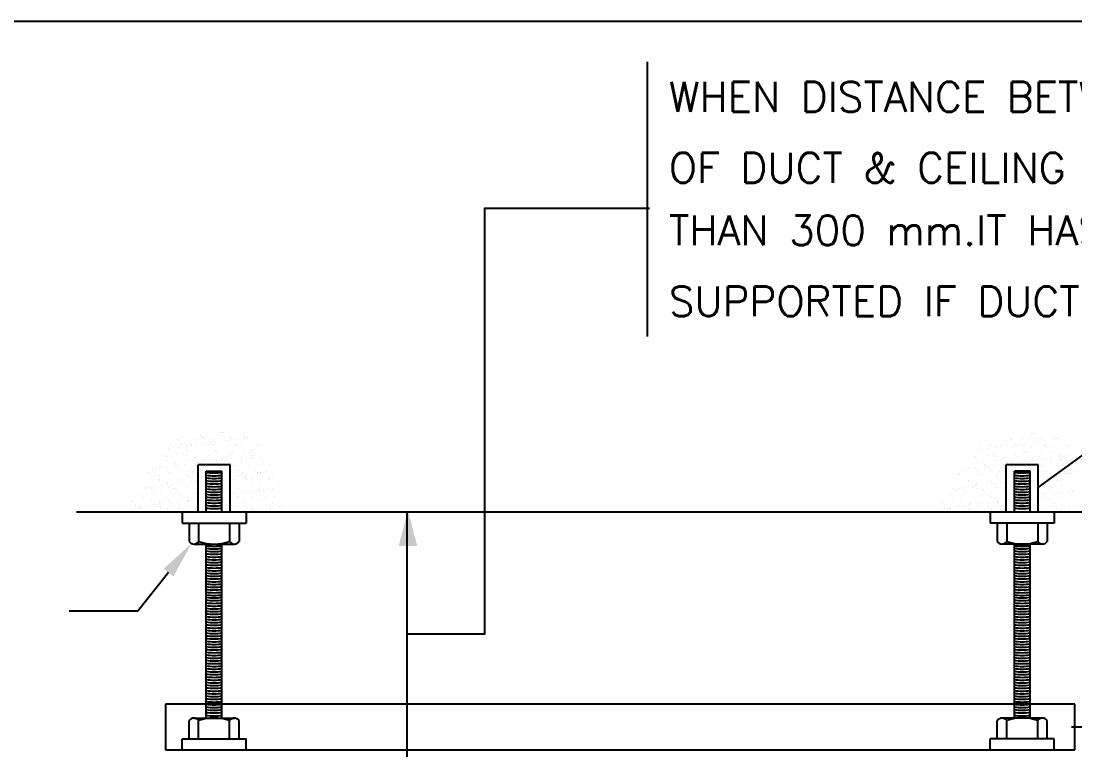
# Model space of a CAD drawing. Extents: x 462150 to 608263, y 35809 to 85242.
# Drawn here: x 466866 to 474995, y 79618 to 85242 of the extents above; entities that cross this region are included whole.
import ezdxf

# ---------------------------------------------------------------- set-up
doc = ezdxf.new("R2010")
doc.units = 0
doc.header["$LTSCALE"] = 500
doc.header["$MEASUREMENT"] = 0
for name, color, linetype in [('DUCT', 7, 'Continuous'), ('L', 7, 'Continuous'), ('MLEROY80', 2, 'Continuous'), ('PIP', 7, 'Continuous'), ('Text', 50, 'Continuous')]:
    doc.layers.add(name, color=color, linetype=linetype)
doc.styles.add('ROMANC', font='romans.shx', dxfattribs={"width": 0.65, "height": 200})

msp = doc.modelspace()

# ---------------------------------------------------------------- linework, layer by layer
for p, q in [((468101.7, 82027.7), (468101.7, 82027.7)), ((468247.1, 82042.6), (468247.1, 82042.6)), ((468254.6, 82029.9), (468254.6, 82029.9)), ((468269.8, 82028.1), (468269.8, 82028.1)), ((468414.9, 82067.2), (468414.9, 82067.2)), ((468415.2, 82042.9), (468415.2, 82042.9)), ((468426.9, 82068.2), (468426.9, 82068.2)), ((468438, 82028.4), (468438, 82028.4)), ((468473.9, 82025.1), (468473.9, 82025.1)), ((468583.4, 82043.2), (468583.4, 82043.2)), ((468606.2, 82028.7), (468606.2, 82028.7)), ((468615, 82025.5), (468615, 82025.5)), ((474490.3, 82035.2), (474490.3, 82035.2)), ((474497.8, 82022.5), (474497.8, 82022.5)), ((474658.1, 82059.8), (474658.1, 82059.8)), ((474658.4, 82035.5), (474658.4, 82035.5)), ((474670.1, 82060.8), (474670.1, 82060.8)), ((474826.6, 82035.8), (474826.6, 82035.8)), ((468005.4, 81945.3), (468005.4, 81945.3)), ((468015.5, 81975.2), (468015.5, 81975.2)), ((468033.5, 81949), (468033.5, 81949)), ((468065.8, 82012.6), (468065.8, 82012.6)), ((468077.4, 81954.7), (468077.4, 81954.7)), ((468092.3, 81982.5), (468092.3, 81982.5)), ((468102.2, 81973.4), (468102.2, 81973.4)), ((468138.8, 81962), (468138.8, 81962)), ((468150.8, 81964.4), (468150.8, 81964.4)), ((468178.9, 81968.1), (468178.9, 81968.1)), ((468183.6, 81975.5), (468183.6, 81975.5)), ((468203.9, 82011.9), (468203.9, 82011.9)), ((468222.8, 81973.9), (468222.8, 81973.9)), ((468264.5, 82020.8), (468264.5, 82020.8)), ((468280.1, 81963.8), (468280.1, 81963.8)), ((468296.1, 81983.5), (468296.1, 81983.5)), ((468311.5, 81977.7), (468311.5, 81977.7)), ((468324.3, 81987.2), (468324.3, 81987.2)), ((468349.8, 82017.2), (468349.8, 82017.2)), ((468351.8, 81975.8), (468351.8, 81975.8)), ((468368.2, 81993), (468368.2, 81993)), ((468418.3, 81963.1), (468418.3, 81963.1)), ((468441.5, 82002.7), (468441.5, 82002.7)), ((468469.6, 82006.4), (468469.6, 82006.4)), ((468491.1, 82019), (468491.1, 82019)), ((468513.5, 82012.1), (468513.5, 82012.1)), ((468520, 81976.1), (468520, 81976.1)), ((468527.6, 81975.9), (468527.6, 81975.9)), ((468537.6, 81966.8), (468537.6, 81966.8)), ((468564.1, 81968.4), (468564.1, 81968.4)), ((468586.9, 82021.8), (468586.9, 82021.8)), ((468629.3, 82018.3), (468629.3, 82018.3)), ((468688.1, 81976.4), (468688.1, 81976.4)), ((468705.5, 81970.2), (468705.5, 81970.2)), ((474258.7, 81967.8), (474258.7, 81967.8)), ((474276.7, 81941.6), (474276.7, 81941.6)), ((474309, 82005.2), (474309, 82005.2)), ((474320.6, 81947.4), (474320.6, 81947.4)), ((474335.5, 81975.1), (474335.5, 81975.1)), ((474344.9, 82020.4), (474344.9, 82020.4)), ((474345.4, 81966), (474345.4, 81966)), ((474382, 81954.6), (474382, 81954.6)), ((474394, 81957), (474394, 81957)), ((474422.1, 81960.7), (474422.1, 81960.7)), ((474426.8, 81968.1), (474426.8, 81968.1)), ((474447.1, 82004.6), (474447.1, 82004.6)), ((474466, 81966.5), (474466, 81966.5)), ((474507.7, 82013.4), (474507.7, 82013.4)), ((474513, 82020.7), (474513, 82020.7)), ((474523.3, 81956.4), (474523.3, 81956.4)), ((474539.3, 81976.2), (474539.3, 81976.2)), ((474554.7, 81970.3), (474554.7, 81970.3)), ((474567.5, 81979.9), (474567.5, 81979.9)), ((474593, 82009.8), (474593, 82009.8)), ((474595, 81968.4), (474595, 81968.4)), ((474611.4, 81985.6), (474611.4, 81985.6)), ((474661.5, 81955.7), (474661.5, 81955.7)), ((474681.2, 82021), (474681.2, 82021)), ((474684.7, 81995.3), (474684.7, 81995.3)), ((474712.8, 81999), (474712.8, 81999)), ((474717.1, 82017.7), (474717.1, 82017.7)), ((474734.3, 82011.6), (474734.3, 82011.6)), ((474756.7, 82004.8), (474756.7, 82004.8)), ((474763.2, 81968.8), (474763.2, 81968.8)), ((474770.8, 81968.5), (474770.8, 81968.5)), ((474780.8, 81959.4), (474780.8, 81959.4)), ((474807.3, 81961), (474807.3, 81961)), ((474830.1, 82014.4), (474830.1, 82014.4)), ((474849.4, 82021.3), (474849.4, 82021.3)), ((474858.2, 82018.1), (474858.2, 82018.1)), ((474872.4, 82011), (474872.4, 82011)), ((474931.3, 81969.1), (474931.3, 81969.1)), ((474948.7, 81962.8), (474948.7, 81962.8)), ((467977.1, 81892.2), (467977.1, 81892.2)), ((467986.9, 81882.9), (467986.9, 81882.9)), ((468069.2, 81908.6), (468069.2, 81908.6)), ((468122.5, 81907), (468122.5, 81907)), ((468145.3, 81892.5), (468145.3, 81892.5)), ((468149.2, 81930.3), (468149.2, 81930.3)), ((468202.9, 81881.1), (468202.9, 81881.1)), ((468207.3, 81907.9), (468207.3, 81907.9)), ((468212.9, 81872), (468212.9, 81872)), ((468283.5, 81859.7), (468283.5, 81859.7)), ((468290.7, 81907.3), (468290.7, 81907.3)), ((468313.4, 81892.8), (468313.4, 81892.8)), ((468353.2, 81913.2), (468353.2, 81913.2)), ((468365.3, 81928.5), (468365.3, 81928.5)), ((468375.2, 81919.4), (468375.2, 81919.4)), ((468417.9, 81859.8), (468417.9, 81859.8)), ((468422.2, 81876.3), (468422.2, 81876.3)), ((468458.8, 81907.6), (468458.8, 81907.6)), ((468481.6, 81893.1), (468481.6, 81893.1)), ((468491.3, 81869.4), (468491.3, 81869.4)), ((468494.5, 81915), (468494.5, 81915)), ((468519.4, 81873.1), (468519.4, 81873.1)), ((468563.3, 81878.9), (468563.3, 81878.9)), ((468567.5, 81864.3), (468567.5, 81864.3)), ((468584.5, 81923.7), (468584.5, 81923.7)), ((468627, 81908), (468627, 81908)), ((468632.7, 81914.3), (468632.7, 81914.3)), ((468636.6, 81888.5), (468636.6, 81888.5)), ((468638.3, 81874.5), (468638.3, 81874.5)), ((468648.2, 81865.3), (468648.2, 81865.3)), ((468649.8, 81893.4), (468649.8, 81893.4)), ((468664.8, 81892.2), (468664.8, 81892.2)), ((468708.7, 81898), (468708.7, 81898)), ((468708.9, 81866.1), (468708.9, 81866.1)), ((474220.3, 81884.8), (474220.3, 81884.8)), ((474230.1, 81875.6), (474230.1, 81875.6)), ((474248.6, 81937.9), (474248.6, 81937.9)), ((474312.4, 81901.2), (474312.4, 81901.2)), ((474365.7, 81899.7), (474365.7, 81899.7)), ((474388.5, 81885.1), (474388.5, 81885.1)), ((474392.4, 81923), (474392.4, 81923)), ((474446.1, 81873.7), (474446.1, 81873.7)), ((474450.5, 81900.5), (474450.5, 81900.5)), ((474456.1, 81864.6), (474456.1, 81864.6)), ((474533.9, 81900), (474533.9, 81900)), ((474556.6, 81885.5), (474556.6, 81885.5)), ((474596.4, 81905.8), (474596.4, 81905.8)), ((474608.5, 81921.1), (474608.5, 81921.1)), ((474618.4, 81912), (474618.4, 81912)), ((474665.4, 81868.9), (474665.4, 81868.9)), ((474702, 81900.3), (474702, 81900.3)), ((474724.8, 81885.8), (474724.8, 81885.8)), ((474734.5, 81862), (474734.5, 81862)), ((474737.7, 81907.6), (474737.7, 81907.6)), ((474762.6, 81865.7), (474762.6, 81865.7)), ((474806.5, 81871.5), (474806.5, 81871.5)), ((474827.7, 81916.3), (474827.7, 81916.3)), ((474870.2, 81900.6), (474870.2, 81900.6)), ((474875.8, 81906.9), (474875.8, 81906.9)), ((474879.8, 81881.2), (474879.8, 81881.2)), ((474881.5, 81867.1), (474881.5, 81867.1)), ((474893, 81886.1), (474893, 81886.1)), ((474908, 81884.9), (474908, 81884.9)), ((474951.9, 81890.6), (474951.9, 81890.6)), ((467878.3, 81786.3), (467878.3, 81786.3)), ((467909.9, 81792.9), (467909.9, 81792.9)), ((467931.2, 81802.7), (467931.2, 81802.7)), ((467938, 81796.6), (467938, 81796.6)), ((467981.9, 81802.3), (467981.9, 81802.3)), ((467996.4, 81852.7), (467996.4, 81852.7)), ((468040.6, 81833.7), (468040.6, 81833.7)), ((468050.6, 81824.6), (468050.6, 81824.6)), ((468055.2, 81812), (468055.2, 81812)), ((468059.1, 81840), (468059.1, 81840)), ((468072.6, 81804.5), (468072.6, 81804.5)), ((468083.3, 81815.7), (468083.3, 81815.7)), ((468097.5, 81781.5), (468097.5, 81781.5)), ((468127.2, 81821.5), (468127.2, 81821.5)), ((468142.2, 81857.9), (468142.2, 81857.9)), ((468200.6, 81831.1), (468200.6, 81831.1)), ((468210.7, 81803.8), (468210.7, 81803.8)), ((468227.3, 81840.3), (468227.3, 81840.3)), ((468228.7, 81834.8), (468228.7, 81834.8)), ((468259.9, 81828.9), (468259.9, 81828.9)), ((468272.6, 81840.6), (468272.6, 81840.6)), ((468345.9, 81850.3), (468345.9, 81850.3)), ((468374, 81854), (468374, 81854)), ((468395.4, 81840.6), (468395.4, 81840.6)), ((468421.7, 81859.1), (468421.7, 81859.1)), ((468476, 81827.1), (468476, 81827.1)), ((468485.9, 81817.9), (468485.9, 81817.9)), ((468497.9, 81810.9), (468497.9, 81810.9)), ((468563.6, 81840.9), (468563.6, 81840.9)), ((468636.1, 81810.2), (468636.1, 81810.2)), ((468695.2, 81822.3), (468695.2, 81822.3)), ((468731.8, 81841.2), (468731.8, 81841.2)), ((468781.9, 81815.5), (468781.9, 81815.5)), ((474121.5, 81778.9), (474121.5, 81778.9)), ((474153.1, 81785.5), (474153.1, 81785.5)), ((474174.4, 81795.3), (474174.4, 81795.3)), ((474181.2, 81789.2), (474181.2, 81789.2)), ((474225.1, 81795), (474225.1, 81795)), ((474239.5, 81845.3), (474239.5, 81845.3)), ((474283.8, 81826.3), (474283.8, 81826.3)), ((474293.8, 81817.2), (474293.8, 81817.2)), ((474298.4, 81804.6), (474298.4, 81804.6)), ((474302.3, 81832.6), (474302.3, 81832.6)), ((474315.8, 81797.1), (474315.8, 81797.1)), ((474326.5, 81808.3), (474326.5, 81808.3)), ((474370.4, 81814.1), (474370.4, 81814.1)), ((474385.4, 81850.5), (474385.4, 81850.5)), ((474443.8, 81823.8), (474443.8, 81823.8)), ((474453.9, 81796.5), (474453.9, 81796.5)), ((474470.5, 81832.9), (474470.5, 81832.9)), ((474471.9, 81827.5), (474471.9, 81827.5)), ((474503.1, 81821.5), (474503.1, 81821.5)), ((474515.8, 81833.2), (474515.8, 81833.2)), ((474526.7, 81852.4), (474526.7, 81852.4)), ((474589.1, 81842.9), (474589.1, 81842.9)), ((474617.2, 81846.6), (474617.2, 81846.6)), ((474638.6, 81833.2), (474638.6, 81833.2)), ((474661.1, 81852.4), (474661.1, 81852.4)), ((474664.9, 81851.7), (474664.9, 81851.7)), ((474719.1, 81819.7), (474719.1, 81819.7)), ((474729.1, 81810.6), (474729.1, 81810.6)), ((474741.1, 81803.5), (474741.1, 81803.5)), ((474806.8, 81833.5), (474806.8, 81833.5)), ((474810.7, 81856.9), (474810.7, 81856.9)), ((474879.3, 81802.9), (474879.3, 81802.9)), ((474891.4, 81858), (474891.4, 81858)), ((474938.4, 81814.9), (474938.4, 81814.9)), ((474952.1, 81858.7), (474952.1, 81858.7)), ((474974.9, 81833.8), (474974.9, 81833.8)), ((467852.6, 81756.7), (467852.6, 81756.7)), ((467861.6, 81749.3), (467861.6, 81749.3)), ((467888.2, 81777.2), (467888.2, 81777.2)), ((467934.5, 81704.5), (467934.5, 81704.5)), ((467934.6, 81698.7), (467934.6, 81698.7)), ((467935.2, 81734.1), (467935.2, 81734.1)), ((467998, 81771.5), (467998, 81771.5)), ((467999.8, 81748.6), (467999.8, 81748.6)), ((468020.7, 81757), (468020.7, 81757)), ((468076, 81700.5), (468076, 81700.5)), ((468102.7, 81704.8), (468102.7, 81704.8)), ((468145.6, 81753.9), (468145.6, 81753.9)), ((468151.3, 81732.3), (468151.3, 81732.3)), ((468161.2, 81723.1), (468161.2, 81723.1)), ((468166.1, 81771.8), (468166.1, 81771.8)), ((468188.9, 81757.3), (468188.9, 81757.3)), ((468214.1, 81699.8), (468214.1, 81699.8)), ((468501.3, 81706.9), (468501.3, 81706.9)), ((468502.4, 81772.4), (468502.4, 81772.4)), ((468525.2, 81757.9), (468525.2, 81757.9)), ((468532.9, 81774.9), (468532.9, 81774.9)), ((468541.1, 81736.1), (468541.1, 81736.1)), ((468569.2, 81739.8), (468569.2, 81739.8)), ((468570.9, 81760.3), (468570.9, 81760.3)), ((468586.6, 81725.6), (468586.6, 81725.6)), ((468596.6, 81716.5), (468596.6, 81716.5)), ((468607.2, 81705.7), (468607.2, 81705.7)), ((468613.1, 81745.6), (468613.1, 81745.6)), ((468639.5, 81706.2), (468639.5, 81706.2)), ((468670.6, 81772.7), (468670.6, 81772.7)), ((468686.4, 81755.3), (468686.4, 81755.3)), ((468693.4, 81758.2), (468693.4, 81758.2)), ((468712.3, 81762.1), (468712.3, 81762.1)), ((468714.5, 81759), (468714.5, 81759)), ((468749, 81773), (468749, 81773)), ((468758.4, 81764.8), (468758.4, 81764.8)), ((468758.9, 81763.9), (468758.9, 81763.9)), ((468775.4, 81706), (468775.4, 81706)), ((468785.3, 81711.5), (468785.3, 81711.5)), ((468805.9, 81720.9), (468805.9, 81720.9)), ((468831.8, 81774.4), (468831.8, 81774.4)), ((474095.8, 81749.3), (474095.8, 81749.3)), ((474104.8, 81741.9), (474104.8, 81741.9)), ((474131.4, 81769.8), (474131.4, 81769.8)), ((474177.7, 81697.1), (474177.7, 81697.1)), ((474178.4, 81726.7), (474178.4, 81726.7)), ((474241.2, 81764.1), (474241.2, 81764.1)), ((474242.9, 81741.2), (474242.9, 81741.2)), ((474263.9, 81749.6), (474263.9, 81749.6)), ((474340.7, 81774.1), (474340.7, 81774.1)), ((474345.9, 81697.4), (474345.9, 81697.4)), ((474388.8, 81746.5), (474388.8, 81746.5)), ((474394.5, 81724.9), (474394.5, 81724.9)), ((474404.4, 81715.8), (474404.4, 81715.8)), ((474409.3, 81764.4), (474409.3, 81764.4)), ((474432.1, 81749.9), (474432.1, 81749.9)), ((474744.5, 81699.5), (474744.5, 81699.5)), ((474745.6, 81765), (474745.6, 81765)), ((474768.4, 81750.5), (474768.4, 81750.5)), ((474776.1, 81767.5), (474776.1, 81767.5)), ((474784.3, 81728.8), (474784.3, 81728.8)), ((474812.4, 81732.5), (474812.4, 81732.5)), ((474814.1, 81752.9), (474814.1, 81752.9)), ((474829.8, 81718.3), (474829.8, 81718.3)), ((474839.8, 81709.1), (474839.8, 81709.1)), ((474850.4, 81698.3), (474850.4, 81698.3)), ((474856.3, 81738.2), (474856.3, 81738.2)), ((474882.7, 81698.8), (474882.7, 81698.8)), ((474913.8, 81765.3), (474913.8, 81765.3)), ((474929.6, 81747.9), (474929.6, 81747.9)), ((474936.6, 81750.8), (474936.6, 81750.8)), ((474955.5, 81754.7), (474955.5, 81754.7)), ((474957.7, 81751.6), (474957.7, 81751.6)), ((474992.2, 81765.7), (474992.2, 81765.7)), ((467814.3, 81640.5), (467814.3, 81640.5)), ((467826.6, 81637.5), (467826.6, 81637.5)), ((467836.6, 81628.4), (467836.6, 81628.4)), ((467842.4, 81644.2), (467842.4, 81644.2)), ((467865, 81645.2), (467865, 81645.2)), ((467873.4, 81636), (467873.4, 81636)), ((467886.3, 81649.9), (467886.3, 81649.9)), ((467896.2, 81621.5), (467896.2, 81621.5)), ((467959.7, 81659.6), (467959.7, 81659.6)), ((467987.8, 81663.3), (467987.8, 81663.3)), ((467989, 81684.9), (467989, 81684.9)), ((467998.9, 81675.8), (467998.9, 81675.8)), ((468003.2, 81644.6), (468003.2, 81644.6)), ((468031.7, 81669.1), (468031.7, 81669.1)), ((468041.6, 81636.3), (468041.6, 81636.3)), ((468045.9, 81632.7), (468045.9, 81632.7)), ((468064.3, 81621.8), (468064.3, 81621.8)), ((468105, 81678.7), (468105, 81678.7)), ((468133.1, 81682.4), (468133.1, 81682.4)), ((468149, 81649.8), (468149, 81649.8)), ((468177, 81688.2), (468177, 81688.2)), ((468208.2, 81680.1), (468208.2, 81680.1)), ((468209.7, 81636.6), (468209.7, 81636.6)), ((468481.2, 81626.1), (468481.2, 81626.1)), ((468546.1, 81637.2), (468546.1, 81637.2)), ((468568.8, 81622.7), (468568.8, 81622.7)), ((468574.3, 81656.2), (468574.3, 81656.2)), ((468643.6, 81673.5), (468643.6, 81673.5)), ((468697.3, 81624.2), (468697.3, 81624.2)), ((468714.2, 81637.5), (468714.2, 81637.5)), ((468715.7, 81658), (468715.7, 81658)), ((468736.2, 81622), (468736.2, 81622)), ((468737, 81623), (468737, 81623)), ((468764.3, 81625.7), (468764.3, 81625.7)), ((468808.2, 81631.5), (468808.2, 81631.5)), ((468853.8, 81657.4), (468853.8, 81657.4)), ((474057.5, 81633.1), (474057.5, 81633.1)), ((474069.8, 81630.1), (474069.8, 81630.1)), ((474079.8, 81621), (474079.8, 81621)), ((474085.6, 81636.8), (474085.6, 81636.8)), ((474108.2, 81637.9), (474108.2, 81637.9)), ((474116.6, 81628.6), (474116.6, 81628.6)), ((474129.5, 81642.6), (474129.5, 81642.6)), ((474177.8, 81691.3), (474177.8, 81691.3)), ((474202.9, 81652.2), (474202.9, 81652.2)), ((474231, 81655.9), (474231, 81655.9)), ((474232.2, 81677.5), (474232.2, 81677.5)), ((474242.1, 81668.4), (474242.1, 81668.4)), ((474246.4, 81637.2), (474246.4, 81637.2)), ((474274.9, 81661.7), (474274.9, 81661.7)), ((474284.8, 81628.9), (474284.8, 81628.9)), ((474289.1, 81625.3), (474289.1, 81625.3)), ((474319.2, 81693.1), (474319.2, 81693.1)), ((474348.2, 81671.4), (474348.2, 81671.4)), ((474376.3, 81675.1), (474376.3, 81675.1)), ((474392.2, 81642.5), (474392.2, 81642.5)), ((474420.2, 81680.8), (474420.2, 81680.8)), ((474451.4, 81672.7), (474451.4, 81672.7)), ((474452.9, 81629.2), (474452.9, 81629.2)), ((474457.3, 81692.4), (474457.3, 81692.4)), ((474724.4, 81618.7), (474724.4, 81618.7)), ((474789.3, 81629.8), (474789.3, 81629.8)), ((474817.5, 81648.8), (474817.5, 81648.8)), ((474886.8, 81666.1), (474886.8, 81666.1)), ((474940.5, 81616.8), (474940.5, 81616.8)), ((474957.4, 81630.1), (474957.4, 81630.1)), ((474958.9, 81650.7), (474958.9, 81650.7)), ((467721.2, 81537.9), (467721.2, 81537.9)), ((467727.1, 81539.4), (467727.1, 81539.4)), ((467792.2, 81589.4), (467792.2, 81589.4)), ((467810, 81568.9), (467810, 81568.9)), ((467868.4, 81541.2), (467868.4, 81541.2)), ((467883.6, 81585.3), (467883.6, 81585.3)), ((467937.3, 81536.1), (467937.3, 81536.1)), ((467938, 81594.6), (467938, 81594.6)), ((467978.2, 81569.2), (467978.2, 81569.2)), ((468006.6, 81540.5), (468006.6, 81540.5)), ((468079.4, 81596.4), (468079.4, 81596.4)), ((468081.5, 81535.8), (468081.5, 81535.8)), ((468099.6, 81583.5), (468099.6, 81583.5)), ((468109.6, 81574.3), (468109.6, 81574.3)), ((468146.3, 81569.6), (468146.3, 81569.6)), ((468152.4, 81545.8), (468152.4, 81545.8)), ((468154.8, 81545.5), (468154.8, 81545.5)), ((468182.9, 81549.2), (468182.9, 81549.2)), ((468217.5, 81595.8), (468217.5, 81595.8)), ((468473.6, 81587.5), (468473.6, 81587.5)), ((468482.6, 81570.2), (468482.6, 81570.2)), ((468504.7, 81602.8), (468504.7, 81602.8)), ((468517.5, 81593.2), (468517.5, 81593.2)), ((468535, 81576.8), (468535, 81576.8)), ((468544.9, 81567.7), (468544.9, 81567.7)), ((468577.7, 81552.2), (468577.7, 81552.2)), ((468590.9, 81602.9), (468590.9, 81602.9)), ((468619, 81606.6), (468619, 81606.6)), ((468642.9, 81602.1), (468642.9, 81602.1)), ((468650.8, 81570.5), (468650.8, 81570.5)), ((468662.9, 81612.4), (468662.9, 81612.4)), ((468707.3, 81615.1), (468707.3, 81615.1)), ((468719.1, 81554), (468719.1, 81554)), ((468754.2, 81572), (468754.2, 81572)), ((468788.7, 81607.4), (468788.7, 81607.4)), ((468819, 81570.8), (468819, 81570.8)), ((468857.2, 81553.3), (468857.2, 81553.3)), ((474035.4, 81582), (474035.4, 81582)), ((474053.2, 81561.6), (474053.2, 81561.6)), ((474126.8, 81577.9), (474126.8, 81577.9)), ((474139.4, 81614.1), (474139.4, 81614.1)), ((474181.2, 81587.2), (474181.2, 81587.2)), ((474221.4, 81561.9), (474221.4, 81561.9)), ((474307.5, 81614.4), (474307.5, 81614.4)), ((474322.6, 81589), (474322.6, 81589)), ((474342.8, 81576.1), (474342.8, 81576.1)), ((474352.8, 81567), (474352.8, 81567)), ((474389.5, 81562.2), (474389.5, 81562.2)), ((474395.6, 81538.4), (474395.6, 81538.4)), ((474398, 81538.1), (474398, 81538.1)), ((474426.1, 81541.8), (474426.1, 81541.8)), ((474460.7, 81588.4), (474460.7, 81588.4)), ((474716.8, 81580.1), (474716.8, 81580.1)), ((474725.8, 81562.8), (474725.8, 81562.8)), ((474747.9, 81595.4), (474747.9, 81595.4)), ((474760.7, 81585.9), (474760.7, 81585.9)), ((474778.2, 81569.4), (474778.2, 81569.4)), ((474788.1, 81560.3), (474788.1, 81560.3)), ((474812, 81615.3), (474812, 81615.3)), ((474820.9, 81544.8), (474820.9, 81544.8)), ((474834.1, 81595.5), (474834.1, 81595.5)), ((474862.2, 81599.2), (474862.2, 81599.2)), ((474886.1, 81594.8), (474886.1, 81594.8)), ((474894, 81563.1), (474894, 81563.1)), ((474906.1, 81605), (474906.1, 81605)), ((474950.5, 81607.7), (474950.5, 81607.7)), ((474962.3, 81546.6), (474962.3, 81546.6)), ((474979.4, 81614.6), (474979.4, 81614.6)), ((474980.2, 81615.6), (474980.2, 81615.6)), ((467718.7, 81488.1), (467718.7, 81488.1)), ((467746.8, 81491.8), (467746.8, 81491.8)), ((467748.9, 81500.5), (467748.9, 81500.5)), ((467771.6, 81485.9), (467771.6, 81485.9)), ((467775, 81488.7), (467775, 81488.7)), ((467784.9, 81479.5), (467784.9, 81479.5)), ((467790.7, 81497.6), (467790.7, 81497.6)), ((467795.6, 81485.3), (467795.6, 81485.3)), ((467864.1, 81507.2), (467864.1, 81507.2)), ((467892.2, 81510.9), (467892.2, 81510.9)), ((467917, 81500.8), (467917, 81500.8)), ((467936.1, 81516.7), (467936.1, 81516.7)), ((467939.8, 81486.3), (467939.8, 81486.3)), ((467941.4, 81490.6), (467941.4, 81490.6)), ((467947.3, 81526.9), (467947.3, 81526.9)), ((467994.2, 81483.9), (467994.2, 81483.9)), ((468009.4, 81526.3), (468009.4, 81526.3)), ((468037.6, 81530), (468037.6, 81530)), ((468082.8, 81492.4), (468082.8, 81492.4)), ((468085.2, 81501.1), (468085.2, 81501.1)), ((468108, 81486.6), (468108, 81486.6)), ((468156.6, 81531.3), (468156.6, 81531.3)), ((468210.3, 81482), (468210.3, 81482)), ((468220.3, 81472.9), (468220.3, 81472.9)), ((468220.9, 81491.7), (468220.9, 81491.7)), ((468508.1, 81498.8), (468508.1, 81498.8)), ((468589.7, 81502), (468589.7, 81502)), ((468591.9, 81524.7), (468591.9, 81524.7)), ((468612.4, 81487.5), (468612.4, 81487.5)), ((468640.7, 81469.6), (468640.7, 81469.6)), ((468645.7, 81475.4), (468645.7, 81475.4)), ((468646.3, 81498.1), (468646.3, 81498.1)), ((468655.6, 81466.3), (468655.6, 81466.3)), ((468668.8, 81473.3), (468668.8, 81473.3)), ((468712.7, 81479.1), (468712.7, 81479.1)), ((468757.8, 81502.3), (468757.8, 81502.3)), ((468780.6, 81487.8), (468780.6, 81487.8)), ((468786, 81488.8), (468786, 81488.8)), ((468792.1, 81503.4), (468792.1, 81503.4)), ((468808, 81522.8), (468808, 81522.8)), ((468814.1, 81492.5), (468814.1, 81492.5)), ((468817.9, 81513.7), (468817.9, 81513.7)), ((468858, 81498.2), (468858, 81498.2)), ((468864.9, 81470.6), (468864.9, 81470.6)), ((473961.9, 81480.7), (473961.9, 81480.7)), ((473964.4, 81530.5), (473964.4, 81530.5)), ((473970.3, 81532), (473970.3, 81532)), ((473990, 81484.4), (473990, 81484.4)), ((473992.1, 81493.1), (473992.1, 81493.1)), ((474014.8, 81478.6), (474014.8, 81478.6)), ((474018.2, 81481.3), (474018.2, 81481.3)), ((474028.1, 81472.2), (474028.1, 81472.2)), ((474033.9, 81490.2), (474033.9, 81490.2)), ((474038.8, 81477.9), (474038.8, 81477.9)), ((474107.3, 81499.8), (474107.3, 81499.8)), ((474111.6, 81533.8), (474111.6, 81533.8)), ((474135.4, 81503.5), (474135.4, 81503.5)), ((474160.2, 81493.4), (474160.2, 81493.4)), ((474179.3, 81509.3), (474179.3, 81509.3)), ((474180.5, 81528.7), (474180.5, 81528.7)), ((474183, 81478.9), (474183, 81478.9)), ((474184.6, 81483.2), (474184.6, 81483.2)), ((474190.5, 81519.6), (474190.5, 81519.6)), ((474237.4, 81476.5), (474237.4, 81476.5)), ((474249.8, 81533.1), (474249.8, 81533.1)), ((474252.6, 81519), (474252.6, 81519)), ((474280.7, 81522.7), (474280.7, 81522.7)), ((474324.6, 81528.4), (474324.6, 81528.4)), ((474326, 81485), (474326, 81485)), ((474328.4, 81493.7), (474328.4, 81493.7)), ((474351.2, 81479.2), (474351.2, 81479.2)), ((474399.8, 81523.9), (474399.8, 81523.9)), ((474453.5, 81474.7), (474453.5, 81474.7)), ((474463.5, 81465.5), (474463.5, 81465.5)), ((474464.1, 81484.3), (474464.1, 81484.3)), ((474751.3, 81491.4), (474751.3, 81491.4)), ((474832.9, 81494.6), (474832.9, 81494.6)), ((474835.1, 81517.3), (474835.1, 81517.3)), ((474855.6, 81480.1), (474855.6, 81480.1)), ((474883.9, 81462.2), (474883.9, 81462.2)), ((474888.9, 81468), (474888.9, 81468)), ((474889.5, 81490.7), (474889.5, 81490.7)), ((474898.8, 81458.9), (474898.8, 81458.9)), ((474912, 81465.9), (474912, 81465.9)), ((474955.9, 81471.7), (474955.9, 81471.7))]:
    msp.add_line(p, q)
at = {"layer": 'DUCT'}
for p, q in [((467294.5, 81455.5), (475968.6, 81455.5)), ((469845, 79235.9), (469845, 81456.4)), ((468003.1, 80986.4), (467766.7, 80688.5)), ((467766.7, 80688.5), (467237.6, 80688.5)), ((474994, 79970.2), (467981.1, 79970.2)), ((467981.1, 79970.2), (467981.1, 79618.2)), ((474994, 79618.2), (474994, 79970.2)), ((467981.1, 79618.2), (474994, 79618.2))]:
    msp.add_line(p, q, dxfattribs=at)
for points in [[(469778, 81190.7), (469922, 81190.8), (469849.8, 81467.9)], [(467965.5, 81016.3), (468040.7, 80956.6), (468182.1, 81212.1)]]:
    msp.add_solid(points, dxfattribs=at)
at = {"layer": 'L'}
for p, q in [((468478.3, 81817.9), (468231.7, 81817.9)), ((468231.7, 81455.5), (468231.7, 81817.9)), ((468478.3, 81455.5), (468478.3, 81817.9)), ((474711.6, 81817.9), (474465, 81817.9)), ((474465, 81455.5), (474465, 81817.9)), ((474711.6, 81455.5), (474711.6, 81817.9)), ((468294.4, 81768.4), (468415.6, 81768.4)), ((468294.4, 81455.5), (468294.4, 81768.4)), ((468415.6, 81455.5), (468415.6, 81768.4)), ((474648.9, 81768.4), (474527.7, 81768.4)), ((474527.7, 81455.5), (474527.7, 81768.4)), ((474648.9, 81455.5), (474648.9, 81768.4)), ((468107.7, 81448.4), (468107.7, 81367.9)), ((468602.3, 81448.4), (468602.3, 81367.9)), ((474341.1, 81448.4), (474341.1, 81367.9)), ((474835.6, 81448.4), (474835.6, 81367.9)), ((468107.7, 81367.9), (468602.3, 81367.9)), ((468163.1, 81367.9), (468163.1, 81225.4)), ((468235.3, 81367.9), (468235.3, 81225.4)), ((468474.7, 81367.9), (468474.7, 81225.4)), ((468546.9, 81367.9), (468546.9, 81225.4)), ((474835.6, 81367.9), (474341.1, 81367.9)), ((474396.4, 81367.9), (474396.4, 81225.4)), ((474468.6, 81367.9), (474468.6, 81225.4)), ((474708.1, 81367.9), (474708.1, 81225.4)), ((474780.2, 81367.9), (474780.2, 81225.4)), ((468199.1, 81206.8), (468510.9, 81206.8)), ((468294.4, 79863.9), (468294.4, 81206.8)), ((468415.6, 79863.9), (468415.6, 81206.8)), ((474744.2, 81206.8), (474432.4, 81206.8)), ((474527.7, 79863.9), (474527.7, 81206.8)), ((474648.9, 79863.9), (474648.9, 81206.8)), ((468163.1, 79702.8), (468163.1, 79845.2)), ((468199.1, 79863.9), (468510.9, 79863.9)), ((468235.3, 79702.8), (468235.3, 79845.2)), ((468474.7, 79702.8), (468474.7, 79845.2)), ((468546.9, 79702.8), (468546.9, 79845.2)), ((474396.4, 79702.8), (474396.4, 79845.2)), ((474744.2, 79863.9), (474432.4, 79863.9)), ((474468.6, 79702.8), (474468.6, 79845.2)), ((474708.1, 79702.8), (474708.1, 79845.2)), ((474780.2, 79702.8), (474780.2, 79845.2)), ((474968.1, 79796.1), (476383.4, 79796.1)), ((468107.7, 79702.8), (468602.3, 79702.8)), ((468107.7, 79622.3), (468107.7, 79702.8)), ((468602.3, 79622.3), (468602.3, 79702.8)), ((474835.6, 79702.8), (474341.1, 79702.8)), ((474341.1, 79622.3), (474341.1, 79702.8)), ((474835.6, 79622.3), (474835.6, 79702.8))]:
    msp.add_line(p, q, dxfattribs=at)
for centre, radius, start, end in [((468355, 82167.3), 412.1, 261.54105, 278.45895), ((468355, 82146.1), 412.1, 261.54105, 278.45895), ((468355, 82125), 412.1, 261.54105, 278.45895), ((474588.3, 82167.3), 412.1, 261.54105, 278.45895), ((474588.3, 82146.1), 412.1, 261.54105, 278.45895), ((474588.3, 82125), 412.1, 261.54105, 278.45895), ((468355, 82103.8), 412.1, 261.54105, 278.45895), ((468355, 82082.7), 412.1, 261.54105, 278.45895), ((468355, 82061.5), 412.1, 261.54105, 278.45895), ((468355, 82040.4), 412.1, 261.54105, 278.45895), ((474588.3, 82103.8), 412.1, 261.54105, 278.45895), ((474588.3, 82082.7), 412.1, 261.54105, 278.45895), ((474588.3, 82061.5), 412.1, 261.54105, 278.45895), ((474588.3, 82040.4), 412.1, 261.54105, 278.45895), ((468355, 82019.2), 412.1, 261.54105, 278.45895), ((468355, 81998.1), 412.1, 261.54105, 278.45895), ((468355, 81977), 412.1, 261.54105, 278.45895), ((468355, 81955.8), 412.1, 261.54105, 278.45895), ((474588.3, 82019.2), 412.1, 261.54105, 278.45895), ((474588.3, 81998.1), 412.1, 261.54105, 278.45895), ((474588.3, 81977), 412.1, 261.54105, 278.45895), ((474588.3, 81955.8), 412.1, 261.54105, 278.45895), ((468355, 81934.7), 412.1, 261.54105, 278.45895), ((468355, 81913.5), 412.1, 261.54105, 278.45895), ((468355, 81892.4), 412.1, 261.54105, 278.45895), ((474588.3, 81934.7), 412.1, 261.54105, 278.45895), ((474588.3, 81913.5), 412.1, 261.54105, 278.45895), ((474588.3, 81892.4), 412.1, 261.54105, 278.45895), ((468199.2, 81251), 44.2, 215.31208, 324.68792), ((468355, 81600.2), 393.4, 252.28132, 287.71868), ((468510.8, 81251), 44.2, 215.31208, 324.68792), ((474432.5, 81251), 44.2, 215.31208, 324.68792), ((474588.3, 81600.2), 393.4, 252.28132, 287.71868), ((474744.1, 81251), 44.2, 215.31208, 324.68792), ((468355, 81607.2), 418.3, 261.667, 278.333), ((468355, 81581.9), 412.1, 261.54105, 278.45895), ((468355, 81560.7), 412.1, 261.54105, 278.45895), ((468355, 81539.6), 412.1, 261.54105, 278.45895), ((474588.3, 81614.3), 418.3, 261.667, 278.333), ((474588.3, 81607.2), 418.3, 261.667, 278.333), ((474588.3, 81581.9), 412.1, 261.54105, 278.45895), ((474588.3, 81560.7), 412.1, 261.54105, 278.45895), ((474588.3, 81539.6), 412.1, 261.54105, 278.45895), ((468355, 81518.4), 412.1, 261.54105, 278.45895), ((468355, 81497.3), 412.1, 261.54105, 278.45895), ((468355, 81476.1), 412.1, 261.54105, 278.45895), ((468355, 81455), 412.1, 261.54105, 278.45895), ((474588.3, 81518.4), 412.1, 261.54105, 278.45895), ((474588.3, 81497.3), 412.1, 261.54105, 278.45895), ((474588.3, 81476.1), 412.1, 261.54105, 278.45895), ((474588.3, 81455), 412.1, 261.54105, 278.45895), ((468355, 81433.8), 412.1, 261.54105, 278.45895), ((468355, 81412.7), 412.1, 261.54105, 278.45895), ((468355, 81391.5), 412.1, 261.54105, 278.45895), ((474588.3, 81433.8), 412.1, 261.54105, 278.45895), ((474588.3, 81412.7), 412.1, 261.54105, 278.45895), ((474588.3, 81391.5), 412.1, 261.54105, 278.45895), ((468355, 81370.4), 412.1, 261.54105, 278.45895), ((468355, 81349.3), 412.1, 261.54105, 278.45895), ((468355, 81328.1), 412.1, 261.54105, 278.45895), ((468355, 81307), 412.1, 261.54105, 278.45895), ((474588.3, 81370.4), 412.1, 261.54105, 278.45895), ((474588.3, 81349.3), 412.1, 261.54105, 278.45895), ((474588.3, 81328.1), 412.1, 261.54105, 278.45895), ((474588.3, 81307), 412.1, 261.54105, 278.45895), ((468355, 81285.8), 412.1, 261.54105, 278.45895), ((468355, 81264.7), 412.1, 261.54105, 278.45895), ((468355, 81243.5), 412.1, 261.54105, 278.45895), ((468355, 81228.6), 418.3, 261.667, 278.333), ((474588.3, 81285.8), 412.1, 261.54105, 278.45895), ((474588.3, 81264.7), 412.1, 261.54105, 278.45895), ((474588.3, 81243.5), 412.1, 261.54105, 278.45895), ((474588.3, 81228.6), 418.3, 261.667, 278.333), ((468355, 81203.3), 412.1, 261.54105, 278.45895), ((468355, 81182.1), 412.1, 261.54105, 278.45895), ((468355, 81161), 412.1, 261.54105, 278.45895), ((468355, 81139.8), 412.1, 261.54105, 278.45895), ((474588.3, 81203.3), 412.1, 261.54105, 278.45895), ((474588.3, 81182.1), 412.1, 261.54105, 278.45895), ((474588.3, 81161), 412.1, 261.54105, 278.45895), ((474588.3, 81139.8), 412.1, 261.54105, 278.45895), ((468355, 81118.7), 412.1, 261.54105, 278.45895), ((468355, 81097.5), 412.1, 261.54105, 278.45895), ((468355, 81076.4), 412.1, 261.54105, 278.45895), ((468355, 81055.2), 412.1, 261.54105, 278.45895), ((474588.3, 81118.7), 412.1, 261.54105, 278.45895), ((474588.3, 81097.5), 412.1, 261.54105, 278.45895), ((474588.3, 81076.4), 412.1, 261.54105, 278.45895), ((474588.3, 81055.2), 412.1, 261.54105, 278.45895), ((468355, 81034.1), 412.1, 261.54105, 278.45895), ((468355, 81012.9), 412.1, 261.54105, 278.45895), ((468355, 80991.8), 412.1, 261.54105, 278.45895), ((468355, 80970.6), 412.1, 261.54105, 278.45895), ((474588.3, 81034.1), 412.1, 261.54105, 278.45895), ((474588.3, 81012.9), 412.1, 261.54105, 278.45895), ((474588.3, 80991.8), 412.1, 261.54105, 278.45895), ((474588.3, 80970.6), 412.1, 261.54105, 278.45895), ((468355, 80949.5), 412.1, 261.54105, 278.45895), ((468355, 80928.4), 412.1, 261.54105, 278.45895), ((468355, 80907.2), 412.1, 261.54105, 278.45895), ((468355, 80886.1), 412.1, 261.54105, 278.45895), ((474588.3, 80949.5), 412.1, 261.54105, 278.45895), ((474588.3, 80928.4), 412.1, 261.54105, 278.45895), ((474588.3, 80907.2), 412.1, 261.54105, 278.45895), ((474588.3, 80886.1), 412.1, 261.54105, 278.45895), ((468355, 80864.9), 412.1, 261.54105, 278.45895), ((468355, 80843.8), 412.1, 261.54105, 278.45895), ((468355, 80822.6), 412.1, 261.54105, 278.45895), ((474588.3, 80864.9), 412.1, 261.54105, 278.45895), ((474588.3, 80843.8), 412.1, 261.54105, 278.45895), ((474588.3, 80822.6), 412.1, 261.54105, 278.45895), ((468355, 80801.5), 412.1, 261.54105, 278.45895), ((468355, 80780.3), 412.1, 261.54105, 278.45895), ((468355, 80759.2), 412.1, 261.54105, 278.45895), ((468355, 80738), 412.1, 261.54105, 278.45895), ((474588.3, 80801.5), 412.1, 261.54105, 278.45895), ((474588.3, 80780.3), 412.1, 261.54105, 278.45895), ((474588.3, 80759.2), 412.1, 261.54105, 278.45895), ((474588.3, 80738), 412.1, 261.54105, 278.45895), ((468355, 80716.9), 412.1, 261.54105, 278.45895), ((468355, 80695.7), 412.1, 261.54105, 278.45895), ((468355, 80674.6), 412.1, 261.54105, 278.45895), ((468355, 80653.4), 412.1, 261.54105, 278.45895), ((474588.3, 80716.9), 412.1, 261.54105, 278.45895), ((474588.3, 80695.7), 412.1, 261.54105, 278.45895), ((474588.3, 80674.6), 412.1, 261.54105, 278.45895), ((474588.3, 80653.4), 412.1, 261.54105, 278.45895), ((468355, 80632.3), 412.1, 261.54105, 278.45895), ((468355, 80611.2), 412.1, 261.54105, 278.45895), ((468355, 80590), 412.1, 261.54105, 278.45895), ((468355, 80568.9), 412.1, 261.54105, 278.45895), ((474588.3, 80632.3), 412.1, 261.54105, 278.45895), ((474588.3, 80611.2), 412.1, 261.54105, 278.45895), ((474588.3, 80590), 412.1, 261.54105, 278.45895), ((474588.3, 80568.9), 412.1, 261.54105, 278.45895), ((468355, 80547.7), 412.1, 261.54105, 278.45895), ((468355, 80526.6), 412.1, 261.54105, 278.45895), ((468355, 80505.4), 412.1, 261.54105, 278.45895), ((468355, 80484.3), 412.1, 261.54105, 278.45895), ((474588.3, 80547.7), 412.1, 261.54105, 278.45895), ((474588.3, 80526.6), 412.1, 261.54105, 278.45895), ((474588.3, 80505.4), 412.1, 261.54105, 278.45895), ((474588.3, 80484.3), 412.1, 261.54105, 278.45895), ((468355, 80463.1), 412.1, 261.54105, 278.45895), ((468355, 80442), 412.1, 261.54105, 278.45895), ((468355, 80420.8), 412.1, 261.54105, 278.45895), ((468355, 80399.7), 412.1, 261.54105, 278.45895), ((474588.3, 80463.1), 412.1, 261.54105, 278.45895), ((474588.3, 80442), 412.1, 261.54105, 278.45895), ((474588.3, 80420.8), 412.1, 261.54105, 278.45895), ((474588.3, 80399.7), 412.1, 261.54105, 278.45895), ((468355, 80378.5), 412.1, 261.54105, 278.45895), ((468355, 80357.4), 412.1, 261.54105, 278.45895), ((468355, 80336.3), 412.1, 261.54105, 278.45895), ((474588.3, 80378.5), 412.1, 261.54105, 278.45895), ((474588.3, 80357.4), 412.1, 261.54105, 278.45895), ((474588.3, 80336.3), 412.1, 261.54105, 278.45895), ((468199.2, 79819.7), 44.2, 35.31208, 144.68792), ((468355, 79470.5), 393.4, 72.28132, 107.71868), ((468355, 80315.1), 412.1, 261.54105, 278.45895), ((468355, 80334.6), 454, 262.32589, 277.67411), ((468510.8, 79819.7), 44.2, 35.31208, 144.68792), ((474432.5, 79819.7), 44.2, 35.31208, 144.68792), ((474588.3, 79470.5), 393.4, 72.28132, 107.71868), ((474588.3, 80315.1), 412.1, 261.54105, 278.45895), ((474588.3, 80334.6), 454, 262.32589, 277.67411), ((474744.1, 79819.7), 44.2, 35.31208, 144.68792)]:
    msp.add_arc(centre, radius, start, end, dxfattribs=at)
at = {"layer": 'MLEROY80'}
msp.add_lwpolyline([(481921.4, 66100.5), (462439.6, 66100.5), (462439.6, 85242.3), (481921.4, 85242.3)], close=True, dxfattribs=at)
at = {"layer": 'PIP'}
msp.add_line((474712.1, 81642.4), (475560.8, 82263.4), dxfattribs=at)
at = {"layer": 'Text'}
msp.add_line((471694.7, 84927.6), (471694.7, 82807.6), dxfattribs=at)
msp.add_lwpolyline([(469850.4, 80513.8), (470442, 80513.8), (470442, 83798.1), (471712.1, 83798.1)], dxfattribs=at)

# ---------------------------------------------------------------- texts
at = {"layer": 'Text', "style": 'ROMANC'}
for s, p in [('WHEN DISTANCE BETWEEN TOP ', (471862.6, 84542.4)), ('OF DUCT & CEILING IS GREATER ', (471862.6, 83995.1)), ('THAN 300 mm.IT HAS TO BE SEISMICLY ', (471862.6, 83512.2)), ('SUPPORTED IF DUCT SIZE IS 0.56 M  OR LARGER', (471862.6, 82964.9))]:
    msp.add_text(s, height=230.4, dxfattribs=at).set_placement(p)

doc.saveas('drawing.dxf')
